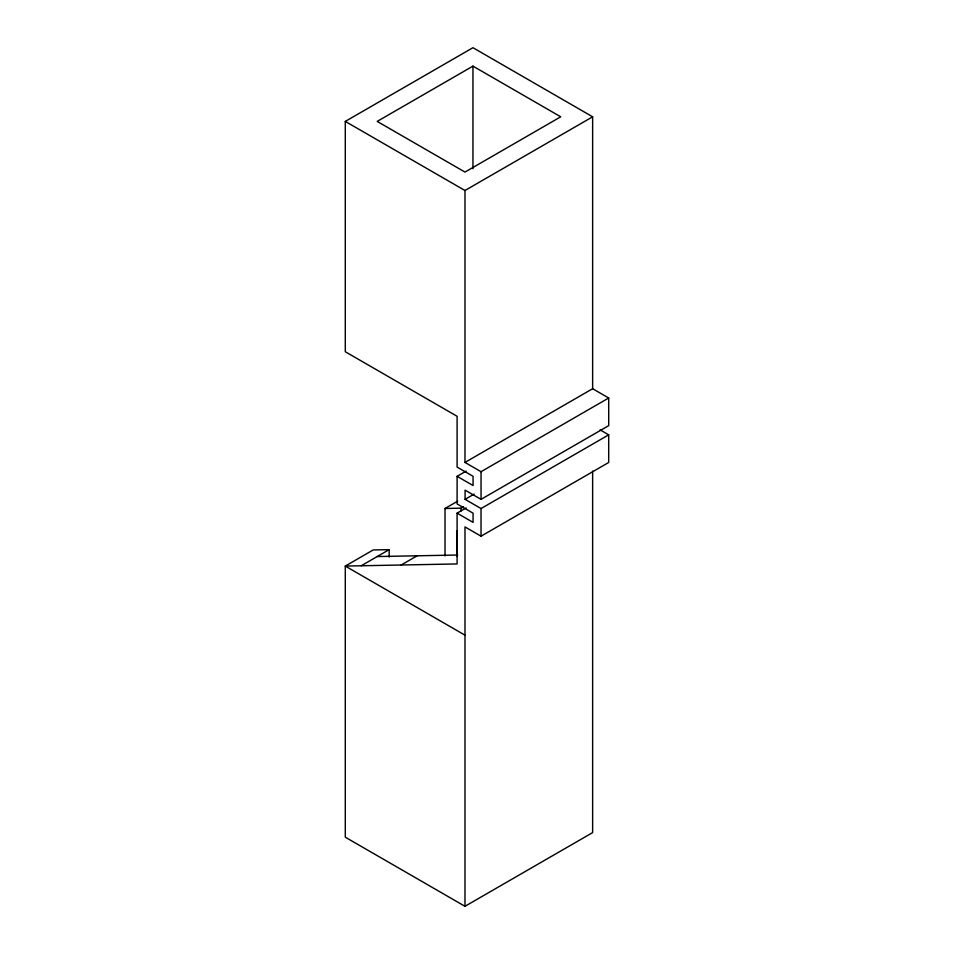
<?xml version="1.0" encoding="UTF-8"?>
<svg xmlns="http://www.w3.org/2000/svg" width="954" height="954" viewBox="0 0 954 954"><rect width="100%" height="100%" fill="white"/><g stroke="black" fill="none" stroke-linecap="round" stroke-linejoin="round"><path stroke-width="1.43" d="M466.136 471.121L457.109 476.332L457.097 503.939L473.065 513.169L473.065 522.375L457.097 513.157L457.097 563.945L345.288 566.068L345.288 837.195L464.98 906.3L592.637 832.592L592.637 471.061M457.109 476.332L473.065 485.526L473.065 476.308L457.097 467.09L457.097 416.29L345.288 351.74L345.288 121.408L472.957 47.7L592.637 116.805L592.637 388.719L464.98 462.428L464.98 190.502L592.637 116.805M472.957 66.124L377.2 121.408L464.98 172.078L560.725 116.805L472.957 66.124L472.957 168.667M464.98 462.428L481.043 471.705L608.712 397.997L608.712 425.639L481.043 499.347L465.087 490.129L465.087 499.324L481.031 508.554L481.031 536.184L464.98 526.918L464.98 906.3M445.029 555.979L445.029 508.482L457.717 501.148M465.087 499.324L474.114 494.112M361.244 565.758L389.172 549.635L389.172 557.029M445.029 508.482L460.985 508.172L463.382 506.801M457.097 513.157L466.124 507.945M481.031 508.554L608.7 434.845L600.114 429.872M401.193 565.006L417.148 555.788M481.031 536.184L608.7 462.487L608.7 434.845M389.172 549.635L373.217 549.945L345.288 566.068L464.98 635.161M377.2 556.552L457.729 555.025M345.288 121.408L464.98 190.502M592.637 388.719L608.712 397.997M481.043 471.705L481.043 499.347M460.985 508.172L460.985 511.129M456.99 530.996L456.99 556.051"/></g></svg>
